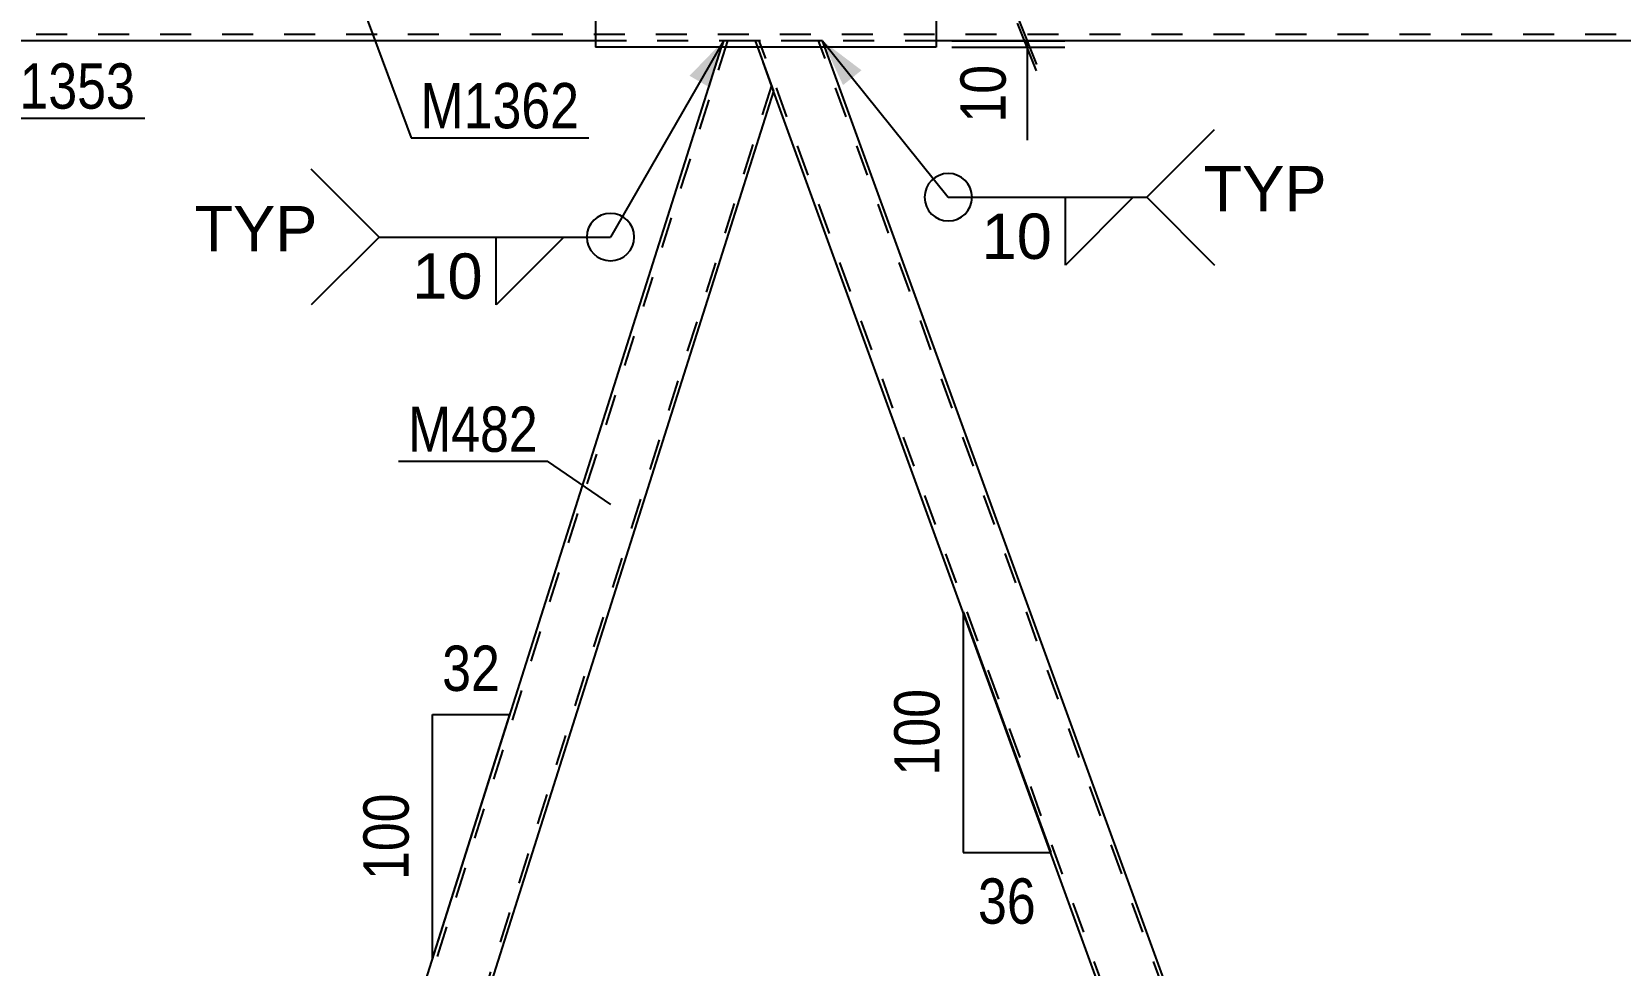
# Model space of a CAD drawing. Header units: millimetres. Extents: x -808 to 381, y -747 to 94.
# Drawn here: x -682.6 to -582.1, y -213.7 to -154.6 of the extents above; entities that cross this region are included whole.
import ezdxf

# ---------------------------------------------------------------- set-up
doc = ezdxf.new("R2010")
doc.units = ezdxf.units.MM
doc.linetypes.add('DXK_LINE_DOT2', pattern=[3.9198, 1.9599, -1.9599])
doc.styles.add('Arial', font='arial.ttf', dxfattribs={"height": 0.2})
doc.styles.add('Arial Narrow', font='ARIALN.TTF', dxfattribs={"height": 0.2})

# ---------------------------------------------------------------- blocks, each defined once
blk = doc.blocks.new('Part-232923327-79938 - 79863')
at = {"color": 7, "linetype": 'DXK_LINE_DOT2'}
for p, q in [((-111.99, -154.79), (-743.62, -154.79)), ((-625.39, -155.19), (-646.93, -155.19))]:
    blk.add_line(p, q, dxfattribs=at)
at = {"color": 2, "linetype": 'Continuous'}
for p, q in [((-646.93, -155.19), (-710.52, -155.19)), ((-561.8, -155.19), (-625.39, -155.19))]:
    blk.add_line(p, q, dxfattribs=at)
blk = doc.blocks.new('Part-232923327-79907 - 79863')
at = {"color": 7, "linetype": 'DXK_LINE_DOT2'}
for p, q in [((-632.58, -155.19), (-636.83, -155.19)), ((-635.67, -158.39), (-636.83, -155.19)), ((-593.26, -274.19), (-636.58, -155.19)), ((-589.52, -274.19), (-632.83, -155.19)), ((-632.43, -155.59), (-632.58, -155.19)), ((-589.26, -274.19), (-590.43, -270.98)), ((-593.52, -274.19), (-593.67, -273.79)), ((-593.52, -274.19), (-589.26, -274.19))]:
    blk.add_line(p, q, dxfattribs=at)
at = {"color": 2, "linetype": 'Continuous'}
for p, q in [((-590.43, -270.98), (-632.43, -155.59)), ((-593.67, -273.79), (-635.67, -158.39))]:
    blk.add_line(p, q, dxfattribs=at)
blk = doc.blocks.new('Part-232923327-79908 - 79863')
at = {"color": 7, "linetype": 'DXK_LINE_DOT2'}
for p, q in [((-717.71, -155.19), (-721.97, -155.19)), ((-721.97, -155.19), (-721.82, -155.59)), ((-721.71, -155.19), (-678.4, -274.19)), ((-717.96, -155.19), (-674.65, -274.19)), ((-717.71, -155.19), (-717.56, -155.59)), ((-675.56, -270.98), (-674.4, -274.19)), ((-678.8, -273.79), (-678.65, -274.19)), ((-674.4, -274.19), (-678.65, -274.19))]:
    blk.add_line(p, q, dxfattribs=at)
at = {"color": 2, "linetype": 'Continuous'}
for p, q in [((-721.82, -155.59), (-678.8, -273.79)), ((-717.56, -155.59), (-675.56, -270.98))]:
    blk.add_line(p, q, dxfattribs=at)
blk = doc.blocks.new('Part-232923327-79913 - 79863')
at = {"color": 2, "linetype": 'Continuous'}
for p, q in [((-590.43, -270.98), (-553.84, -155.59)), ((-551.55, -155.59), (-550.53, -158.39)), ((-550.53, -158.39), (-587.12, -273.79)), ((-589.41, -273.79), (-590.43, -270.98))]:
    blk.add_line(p, q, dxfattribs=at)
at = {"color": 7, "linetype": 'DXK_LINE_DOT2'}
for p, q in [((-553.46, -155.19), (-590.29, -271.35)), ((-553.71, -155.19), (-553.84, -155.59)), ((-551.7, -155.19), (-553.71, -155.19)), ((-551.7, -155.19), (-551.55, -155.59)), ((-550.67, -158.02), (-587.5, -274.19)), ((-589.26, -274.19), (-589.41, -273.79)), ((-587.25, -274.19), (-589.26, -274.19)), ((-587.12, -273.79), (-587.25, -274.19))]:
    blk.add_line(p, q, dxfattribs=at)
blk = doc.blocks.new('Part-232923327-79914 - 79863')
at = {"color": 2, "linetype": 'Continuous'}
for p, q in [((-675.56, -270.98), (-638.97, -155.59)), ((-636.69, -155.59), (-635.67, -158.39)), ((-635.67, -158.39), (-672.26, -273.79)), ((-674.54, -273.79), (-675.56, -270.98))]:
    blk.add_line(p, q, dxfattribs=at)
at = {"color": 7, "linetype": 'DXK_LINE_DOT2'}
for p, q in [((-638.59, -155.19), (-675.43, -271.35)), ((-638.84, -155.19), (-638.97, -155.59)), ((-636.83, -155.19), (-638.84, -155.19)), ((-636.83, -155.19), (-636.69, -155.59)), ((-635.8, -158.02), (-672.64, -274.19)), ((-674.4, -274.19), (-674.54, -273.79)), ((-672.38, -274.19), (-674.4, -274.19)), ((-672.26, -273.79), (-672.38, -274.19))]:
    blk.add_line(p, q, dxfattribs=at)
blk = doc.blocks.new('Part-232923327-79963 - 79863')
at = {"color": 2, "linetype": 'Continuous'}
for p, q in [((-646.93, -148.79), (-646.93, -149.19)), ((-625.39, -148.79), (-646.93, -148.79)), ((-625.39, -148.79), (-625.39, -149.19)), ((-646.93, -154.47), (-646.93, -155.59)), ((-625.39, -154.47), (-625.39, -155.59)), ((-625.39, -155.59), (-646.93, -155.59))]:
    blk.add_line(p, q, dxfattribs=at)
at = {"color": 7, "linetype": 'DXK_LINE_DOT2'}
for p, q in [((-646.93, -149.19), (-646.93, -154.47)), ((-625.39, -149.19), (-625.39, -154.47))]:
    blk.add_line(p, q, dxfattribs=at)
blk = doc.blocks.new('StraightDimension-232923327-157175 - 79863')
at = {"color": 7, "linetype": 'Continuous'}
for p, q in [((-620.24, -153.69), (-619.04, -156.69)), ((-619.04, -157.09), (-620.24, -154.09)), ((-624.39, -155.19), (-617.24, -155.19)), ((-624.39, -155.59), (-617.24, -155.59)), ((-619.64, -155.59), (-619.64, -155.19)), ((-619.64, -155.59), (-619.64, -161.49)), ((-619.64, -155.59), (-619.64, -161.49))]:
    blk.add_line(p, q, dxfattribs=at)
at = {"color": 0}
blk.add_wipeout([(-620.39, -156.11), (-624.59, -156.11), (-624.59, -160.97), (-620.39, -160.97)], dxfattribs=at)
at = {"color": 3, "style": 'Arial Narrow'}
blk.add_text('10', height=2.863, rotation=90.0002, dxfattribs=at).set_placement((-620.99, -160.37))
blk = doc.blocks.new('AngleDimension-232923327-141687 - 79863')
at = {"color": 7, "linetype": 'Continuous'}
for p, q in [((-657.26, -197.81), (-652.36, -197.81)), ((-657.26, -213.25), (-652.36, -197.81)), ((-657.26, -213.25), (-657.26, -197.81)), ((-652.85, -199.37), (-652.36, -197.81))]:
    blk.add_line(p, q, dxfattribs=at)
at = {"color": 0}
for points in [[(-652.38, -196.91), (-652.38, -192.71), (-657.24, -192.71), (-657.24, -196.91)], [(-658.16, -202.19), (-662.36, -202.19), (-662.36, -208.87), (-658.16, -208.87)]]:
    blk.add_wipeout(points, dxfattribs=at)
at = {"color": 3, "style": 'Arial Narrow'}
blk.add_text('32', height=2.863, dxfattribs=at).set_placement((-656.64, -196.31))
blk.add_text('100', height=2.863, rotation=90.0002, dxfattribs=at).set_placement((-658.76, -208.27))
blk = doc.blocks.new('AngleDimension-232923327-157987 - 79863')
at = {"color": 7, "linetype": 'Continuous'}
for p, q in [((-623.68, -191.31), (-618.14, -206.53)), ((-623.68, -191.31), (-623.68, -206.53)), ((-621.59, -197.07), (-618.14, -206.53)), ((-623.68, -206.53), (-618.14, -206.53))]:
    blk.add_line(p, q, dxfattribs=at)
at = {"color": 0}
for points in [[(-624.58, -195.58), (-628.78, -195.58), (-628.78, -202.26), (-624.58, -202.26)], [(-618.49, -211.63), (-618.49, -207.43), (-623.34, -207.43), (-623.34, -211.63)]]:
    blk.add_wipeout(points, dxfattribs=at)
at = {"color": 3, "style": 'Arial Narrow'}
blk.add_text('100', height=2.863, rotation=90.0002, dxfattribs=at).set_placement((-625.18, -201.66))
blk.add_text('36', height=2.863, dxfattribs=at).set_placement((-622.74, -211.03))
blk = doc.blocks.new('Mark-232923327-157106 - 79863')
at = {"color": 30, "linetype": 'Continuous'}
for p, q in [((-691.37, -145.27), (-686.71, -160.09)), ((-686.71, -160.09), (-675.46, -160.09))]:
    blk.add_line(p, q, dxfattribs=at)
at = {"color": 0}
blk.add_wipeout([(-676.06, -159.49), (-676.06, -156.49), (-686.11, -156.49), (-686.11, -159.49)], dxfattribs=at)
blk.add_wipeout([(-676.06, -159.49), (-676.06, -156.49), (-686.11, -156.49), (-686.11, -159.49)], dxfattribs=at)
at = {"color": 3, "style": 'Arial Narrow'}
blk.add_text('M1353', height=2.863, dxfattribs=at).set_placement((-686.11, -159.49))
blk = doc.blocks.new('Mark-232923327-84461 - 79863')
at = {"color": 30, "linetype": 'Continuous'}
for p in [(-659.4, -181.79), (-645.96, -184.52)]:
    blk.add_line(p, (-649.98, -181.79), dxfattribs=at)
at = {"color": 0}
blk.add_wipeout([(-650.58, -181.19), (-650.58, -178.19), (-658.8, -178.19), (-658.8, -181.19)], dxfattribs=at)
blk.add_wipeout([(-650.58, -181.19), (-650.58, -178.19), (-658.8, -178.19), (-658.8, -181.19)], dxfattribs=at)
at = {"color": 3, "style": 'Arial Narrow'}
blk.add_text('M482', height=2.863, dxfattribs=at).set_placement((-658.8, -181.19))
blk = doc.blocks.new('WeldMark-232923327-96401 - 79863')
at = {"linetype": 'Continuous'}
blk.add_hatch(color=30, dxfattribs=at).paths.add_polyline_path([(-640.99, -157.41), (-638.84, -155.19), (-639.69, -158.16)])
at = {"color": 30, "linetype": 'Continuous'}
for p in [(-638.84, -155.19), (-660.63, -167.61)]:
    blk.add_line(p, (-645.99, -167.61), dxfattribs=at)
at = {"color": 3, "linetype": 'Continuous'}
for p, q in [((-660.63, -167.61), (-664.92, -163.32)), ((-660.63, -167.61), (-664.92, -171.89)), ((-653.23, -167.61), (-648.94, -167.61)), ((-648.94, -167.61), (-653.23, -171.89)), ((-653.23, -171.89), (-653.23, -167.61))]:
    blk.add_line(p, q, dxfattribs=at)
for start, end in [(90, 270), (270, 90)]:
    blk.add_arc((-645.99, -167.61), 1.5, start, end, dxfattribs=at)
at = {"color": 0}
blk.add_wipeout([(-653.89, -171.71), (-653.89, -168.31), (-658.73, -168.31), (-658.73, -171.71)], dxfattribs=at)
at = {"color": 3, "style": 'Arial'}
blk.add_text('10', height=2.865, dxfattribs=at).set_placement((-658.53, -171.51))
at = {"color": 0, "linetype": 'Continuous'}
blk.add_wipeout([(-664.53, -168.51), (-664.53, -165.51), (-672.31, -165.51), (-672.31, -168.51)], dxfattribs=at)
blk.add_wipeout([(-664.53, -168.51), (-664.53, -165.51), (-672.31, -165.51), (-672.31, -168.51)], dxfattribs=at)
at = {"color": 3, "linetype": 'Continuous', "style": 'Arial'}
blk.add_text('TYP', height=2.865, dxfattribs=at).set_placement((-672.31, -168.51))
blk = doc.blocks.new('WeldMark-232923327-96414 - 79863')
at = {"linetype": 'Continuous'}
blk.add_hatch(color=30, dxfattribs=at).paths.add_polyline_path([(-631.28, -158), (-632.58, -155.19), (-630.11, -157.06)])
at = {"color": 30, "linetype": 'Continuous'}
for p, q in [((-632.58, -155.19), (-624.62, -165.09)), ((-624.62, -165.09), (-612.07, -165.09))]:
    blk.add_line(p, q, dxfattribs=at)
at = {"color": 3, "linetype": 'Continuous'}
for p, q in [((-612.07, -165.09), (-607.78, -160.81)), ((-617.21, -165.09), (-612.93, -165.09)), ((-612.93, -165.09), (-617.21, -169.38)), ((-617.21, -169.38), (-617.21, -165.09)), ((-612.07, -165.09), (-607.78, -169.38))]:
    blk.add_line(p, q, dxfattribs=at)
blk.add_arc((-624.62, -165.09), 1.5, 90, 270, dxfattribs=at)
at = {"color": 0}
blk.add_wipeout([(-617.87, -169.19), (-617.87, -165.79), (-622.72, -165.79), (-622.72, -169.19)], dxfattribs=at)
at = {"color": 3, "linetype": 'Continuous'}
blk.add_arc((-624.62, -165.09), 1.5, 270, 90, dxfattribs=at)
at = {"color": 3, "style": 'Arial'}
blk.add_text('10', height=2.865, dxfattribs=at).set_placement((-622.52, -168.99))
at = {"color": 0, "linetype": 'Continuous'}
blk.add_wipeout([(-600.69, -165.99), (-600.69, -162.99), (-608.47, -162.99), (-608.47, -165.99)], dxfattribs=at)
blk.add_wipeout([(-600.69, -165.99), (-600.69, -162.99), (-608.47, -162.99), (-608.47, -165.99)], dxfattribs=at)
at = {"color": 3, "linetype": 'Continuous', "style": 'Arial'}
blk.add_text('TYP', height=2.865, dxfattribs=at).set_placement((-608.47, -165.99))
blk = doc.blocks.new('Mark-232923327-157124 - 79863')
at = {"color": 30, "linetype": 'Continuous'}
for p, q in [((-663.81, -147.27), (-658.61, -161.33)), ((-658.61, -161.33), (-647.36, -161.33))]:
    blk.add_line(p, q, dxfattribs=at)
at = {"color": 0}
blk.add_wipeout([(-647.96, -160.73), (-647.96, -157.73), (-658.01, -157.73), (-658.01, -160.73)], dxfattribs=at)
blk.add_wipeout([(-647.96, -160.73), (-647.96, -157.73), (-658.01, -157.73), (-658.01, -160.73)], dxfattribs=at)
at = {"color": 3, "style": 'Arial Narrow'}
blk.add_text('M1362', height=2.863, dxfattribs=at).set_placement((-658.01, -160.73))

msp = doc.modelspace()

# ---------------------------------------------------------------- block references
for name in ['Part-232923327-79938 - 79863', 'Part-232923327-79963 - 79863', 'Part-232923327-79908 - 79863', 'Part-232923327-79914 - 79863', 'Part-232923327-79907 - 79863', 'Part-232923327-79913 - 79863']:
    msp.add_blockref(name, (0, 0))

# ---------------------------------------------------------------- next in the draw order: block references
for name in ['Mark-232923327-157106 - 79863', 'StraightDimension-232923327-157175 - 79863', 'WeldMark-232923327-96401 - 79863', 'Mark-232923327-84461 - 79863', 'AngleDimension-232923327-157987 - 79863', 'AngleDimension-232923327-141687 - 79863']:
    msp.add_blockref(name, (0, 0))

# ---------------------------------------------------------------- next in the draw order: block references
for name in ['Mark-232923327-157124 - 79863', 'WeldMark-232923327-96414 - 79863']:
    msp.add_blockref(name, (0, 0))

doc.saveas('drawing.dxf')
